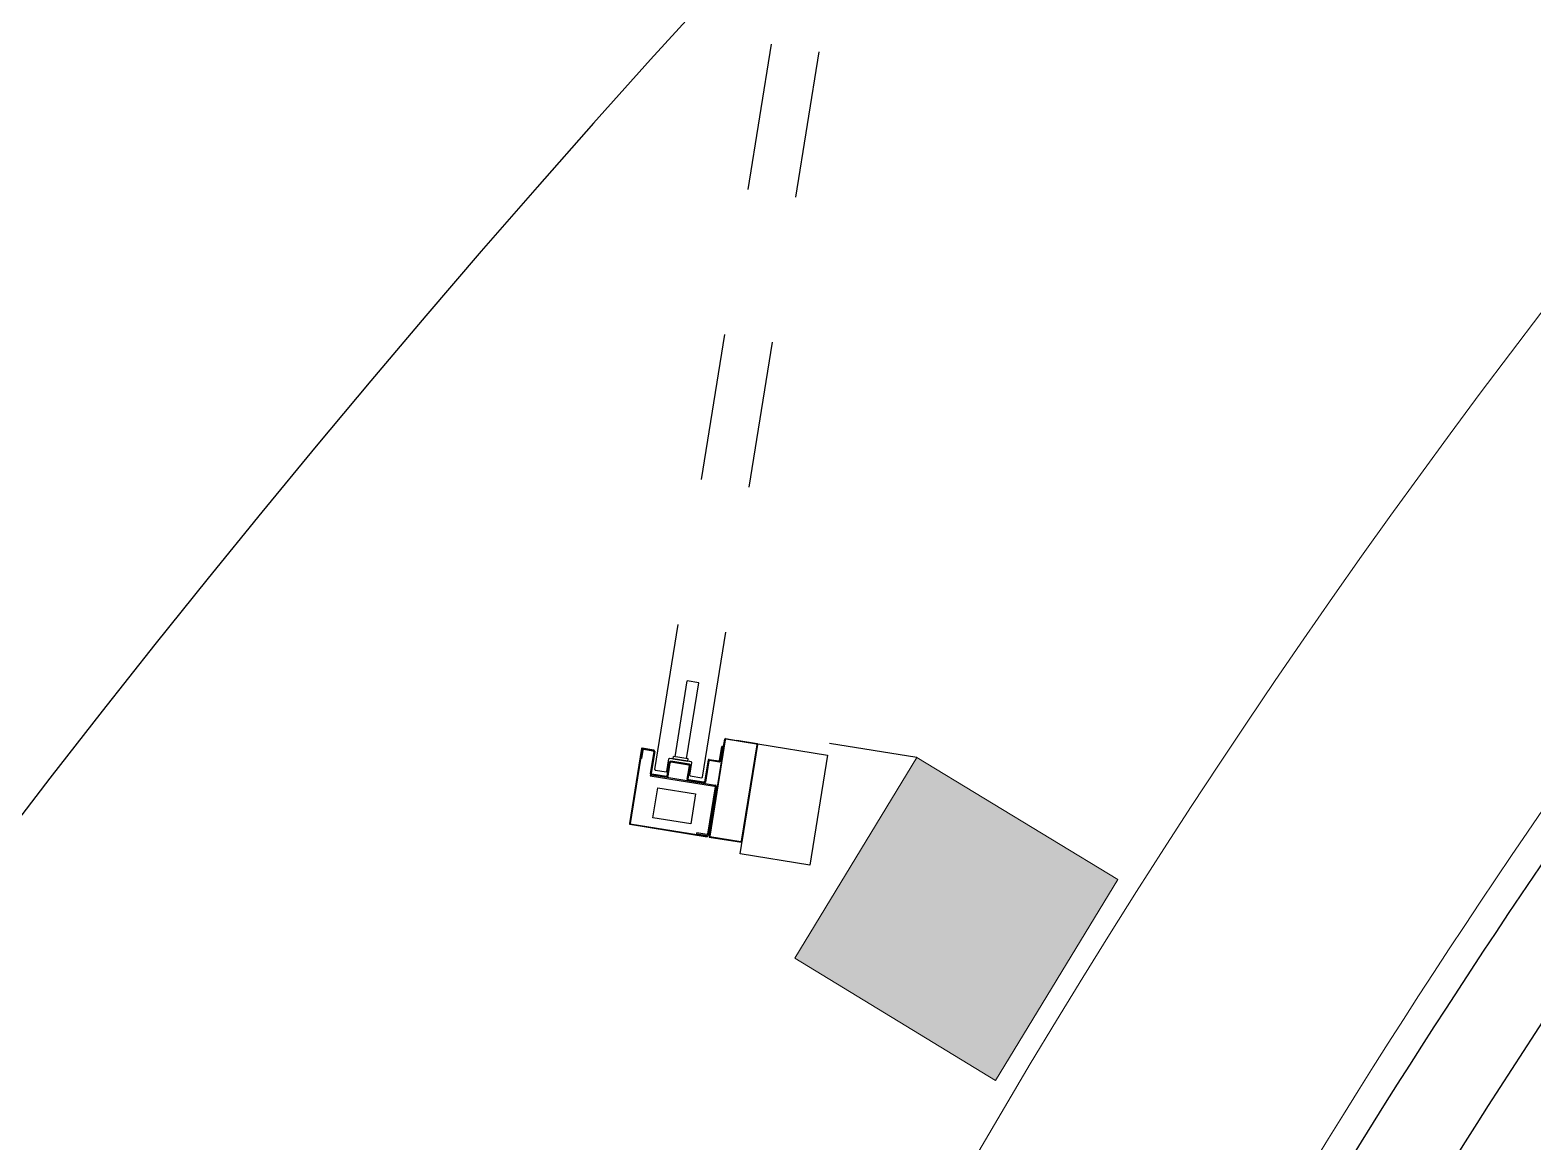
# Model space of a CAD drawing. Header units: centimetres. Extents: x 139057 to 200038, y 34824 to 80516.
# Drawn here: x 164515.4 to 164771.3, y 59603.3 to 59792.5 of the extents above; entities that cross this region are included whole.
import ezdxf

# ---------------------------------------------------------------- set-up
doc = ezdxf.new("R2010")
doc.units = ezdxf.units.CM
doc.header["$LTSCALE"] = 100
doc.linetypes.add('HIDDEN', pattern=[0.5, 0.25, -0.25])
doc.layers.get('0').update_dxf_attribs({"lineweight": 0})
doc.layers.add('410_STRUTTURE_001-AM_0', color=7, linetype='Continuous', lineweight=0)
for name, color, linetype in [('A-MCLS3-15', 50, 'Continuous'), ('A-SEGNALETICA', 250, 'Continuous'), ('A-SI-PORTONI TF', 1, 'Continuous')]:
    doc.layers.add(name, color=color, linetype=linetype)

# ---------------------------------------------------------------- blocks, each defined once
blk = doc.blocks.new('P2_TF113')
for p, q in [((15390.1, -121), (15390.1, -155.9)), ((15559, -120), (15391.1, -120)), ((15391.1, -122), (15391.1, -174.9)), ((15558, -121), (15392.1, -121)), ((15559, -175.4), (15559, -122)), ((15560, -176.4), (15560, -121)), ((15390.1, -175.9), (15390.1, -155.9)), ((15410.1, -176.9), (15391.1, -176.9)), ((15391.1, -176.9), (15559.5, -176.9)), ((15392.1, -175.9), (15558.5, -175.9)), ((15404.2, -178.3), (15404.2, -179.8)), ((15429.4, -178.3), (15404.2, -178.3)), ((15472.9, -178.3), (15556.3, -178.3)), ((15428.4, -179.8), (15404.2, -179.8)), ((15429.4, -197.6), (15429.4, -180.8)), ((15430.9, -196.6), (15430.9, -179.8)), ((15430.9, -199.1), (15468.4, -199.1)), ((15431.9, -197.6), (15468.9, -197.6)), ((15469.4, -200.1), (15469.4, -226.7)), ((15470.9, -292.3), (15470.9, -180.3)), ((15470.9, -199.6), (15470.9, -226.6)), ((15472.9, -292.3), (15472.9, -181.3)), ((15473.9, -180.3), (15555.3, -180.3)), ((15556.3, -181.3), (15556.3, -198.3)), ((15558.3, -198.3), (15556.3, -198.3)), ((15558.3, -180.3), (15558.3, -198.3)), ((15559, -312.8), (15559, -180.3)), ((15559, -180.3), (15560, -180.3)), ((15560, -313.3), (15560, -180.3)), ((15438.4, -226.9), (15438.4, -264.4)), ((15438.4, -226.9), (15438.4, -264.4)), ((15438.4, -229.6), (15438.4, -261.7)), ((15438.4, -229.6), (15438.4, -261.6)), ((15461.2, -225.9), (15439.4, -225.9)), ((15443.1, -229.6), (15443.1, -261.6)), ((15444.6, -230.1), (15444.6, -261.2)), ((15468.4, -227.7), (15445.1, -227.6)), ((15468.9, -229.2), (15445.6, -229.1)), ((15462.2, -224.9), (15462.2, -204.9)), ((15461.2, -265.4), (15439.4, -265.4)), ((15468.4, -263.7), (15445.1, -263.7)), ((15468.9, -262.2), (15445.6, -262.2)), ((15462.2, -284.9), (15462.2, -266.4)), ((15469.4, -290.2), (15469.4, -264.7)), ((15470.9, -290.7), (15470.9, -263.7)), ((15428.3, -313.3), (15428.3, -293.2)), ((15428.3, -293.2), (15429.3, -293.2)), ((15429.3, -312.8), (15429.3, -293.2)), ((15429.4, -292.7), (15429.4, -311.8)), ((15430.9, -291.2), (15468.4, -291.2)), ((15430.9, -293.7), (15430.9, -310.8)), ((15431.9, -292.7), (15468.9, -292.7)), ((15470.9, -292.3), (15472.9, -292.3)), ((15429.3, -314.3), (15559, -314.3)), ((15429.8, -313.3), (15558.5, -313.3)), ((15430.9, -313.3), (15446.4, -313.3)), ((15431.9, -311.8), (15446.4, -311.8)), ((15446.4, -311.8), (15446.4, -313.3))]:
    blk.add_line(p, q)
at = {"linetype": 'HIDDEN', "ltscale": 10}
for p, q in [((15461.2, -203.9), (13745.2, -203.9)), ((15434.4, -235.6), (15303.4, -235.6)), ((15303.4, -235.6), (15303.4, -255.6)), ((15434.4, -255.6), (15303.4, -255.6)), ((15461.2, -285.9), (13745.2, -285.9))]:
    blk.add_line(p, q, dxfattribs=at)
at = {"ltscale": 10}
for p, q in [((15438.4, -233.1), (15434.4, -233.1)), ((15434.4, -233.1), (15434.4, -258.1)), ((15438.4, -258.1), (15438.4, -233.1)), ((15438.4, -258.1), (15434.4, -258.1))]:
    blk.add_line(p, q, dxfattribs=at)
at = {"ltscale": 30}
blk.add_lwpolyline([(15491.1, -276.3), (15491.1, -211.1), (15542.8, -211.1), (15542.8, -276.3)], close=True, dxfattribs=at)
for centre, radius, start, end in [((15391.1, -121), 1, 90, 180), ((15392.1, -122), 1, 90, 180), ((15558, -122), 1, 0, 90), ((15559, -121), 1, 0, 90), ((15391.1, -175.9), 1, 180, 270), ((15392.1, -174.9), 1, 180, 270), ((15429.4, -179.8), 1.5, 0, 90), ((15472.9, -180.3), 2, 90, 180), ((15556.3, -180.3), 2, 0, 90), ((15558.5, -175.4), 0.5, 270, 0), ((15559.5, -176.4), 0.5, 270, 0), ((15428.4, -180.8), 1, 0, 90), ((15430.9, -197.6), 1.5, 180, 270), ((15431.9, -196.6), 1, 180, 270), ((15461.2, -204.9), 1, 0, 90), ((15468.4, -200.1), 1, 0, 90), ((15468.9, -199.6), 2, 0, 90), ((15473.9, -181.3), 1, 90, 180), ((15555.3, -181.3), 1, 0, 90), ((15439.4, -226.9), 1, 90, 180), ((15445.1, -229.6), 2, 90, 180), ((15445.6, -230.1), 1, 90, 180), ((15461.2, -224.9), 1, 270, 0), ((15468.4, -226.7), 1, 270, 0), ((15468.9, -227.2), 2, 270, 0), ((15439.4, -264.4), 1, 180, 270), ((15445.1, -261.7), 2, 180, 270), ((15445.6, -261.2), 1, 180, 270), ((15461.2, -266.4), 1, 0, 90), ((15468.4, -264.7), 1, 0, 90), ((15468.9, -264.2), 2, 0, 90), ((15430.9, -292.7), 1.5, 90, 180), ((15431.9, -293.7), 1, 90, 180), ((15461.2, -284.9), 1, 270, 0), ((15468.4, -290.2), 1, 270, 0), ((15468.9, -290.7), 2, 270, 0), ((15429.3, -313.3), 1, 180, 270), ((15429.8, -312.8), 0.5, 180, 270), ((15430.9, -311.8), 1.5, 180, 270), ((15431.9, -310.8), 1, 180, 270), ((15558.5, -312.8), 0.5, 270, 0), ((15559, -313.3), 1, 270, 0)]:
    blk.add_arc(centre, radius, start, end)

msp = doc.modelspace()

# ---------------------------------------------------------------- hatches: boundary and pattern name
at = {"layer": '410_STRUTTURE_001-AM_0'}
msp.add_hatch(color=256, dxfattribs=at).paths.add_polyline_path([(164645.63, 59634.58), (164679.8, 59613.8), (164700.59, 59647.97), (164666.41, 59668.76)])

# ---------------------------------------------------------------- linework, layer by layer
at = {"layer": '410_STRUTTURE_001-AM_0', "elevation": 0}
msp.add_lwpolyline([(163356.17, 53141.78), (163520.37, 54440.11), (164095.65, 56200.73), (164490.79, 58856.24), (164549.51, 58847.5), (164640.9, 59416.18, -0.118297), (164996.51, 59908.56), (165346.06, 59367.93), (166491.16, 60108.26, 0.430281), (164624.34, 59502.18), (164524.59, 58881.54), (164465.38, 58890.34), (164066.32, 56207.58), (163490.97, 54446.71), (163326.32, 53144.84, 0.003003), (163316.68, 53012.69, 0.003003)], format="xyb", dxfattribs=at)
msp.add_lwpolyline([(164700.59, 59647.97), (164666.41, 59668.76), (164645.63, 59634.58), (164679.8, 59613.8)], close=True, dxfattribs=at)
at = {"layer": 'A-MCLS3-15', "elevation": 0}
for points in [[(164129.56, 56394.66), (164491.46, 58826.76), (164579.37, 58812.64), (164692.45, 59516.31, -0.091646), (164994.58, 59902.33), (165344.55, 59361.01), (165357.17, 59369.16)], [(164143.47, 56386.26), (164504.07, 58809.55), (164591.8, 58795.45), (164706.88, 59511.52, -0.087888), (164991.51, 59879.44), (165340.1, 59340.27), (165365.31, 59356.57)]]:
    msp.add_lwpolyline(points, format="xyb", dxfattribs=at)
at = {"layer": 'A-SEGNALETICA'}
msp.add_arc((166235.32, 58333.75, 0), 2172.41, 122.55489, 171.77275, dxfattribs=at)
at = {"layer": 'A-SI-PORTONI TF'}
msp.add_line((164666.41, 59668.76, 0), (164651.5, 59671.15, 0), dxfattribs=at)
at = {"layer": 'A-SI-PORTONI TF', "elevation": 0}
msp.add_lwpolyline([(164636.3, 59652.36), (164639.31, 59671.09), (164651.19, 59669.18), (164648.18, 59650.45)], close=True, dxfattribs=at)

# ---------------------------------------------------------------- block references
at = {"layer": 'A-SI-PORTONI TF', "xscale": 0.1, "yscale": 0.1, "zscale": 0.1, "rotation": 260.8700497658871}
msp.add_blockref('P2_TF113', (164895.36, 61188.7, 0), dxfattribs=at)

doc.saveas('drawing.dxf')
